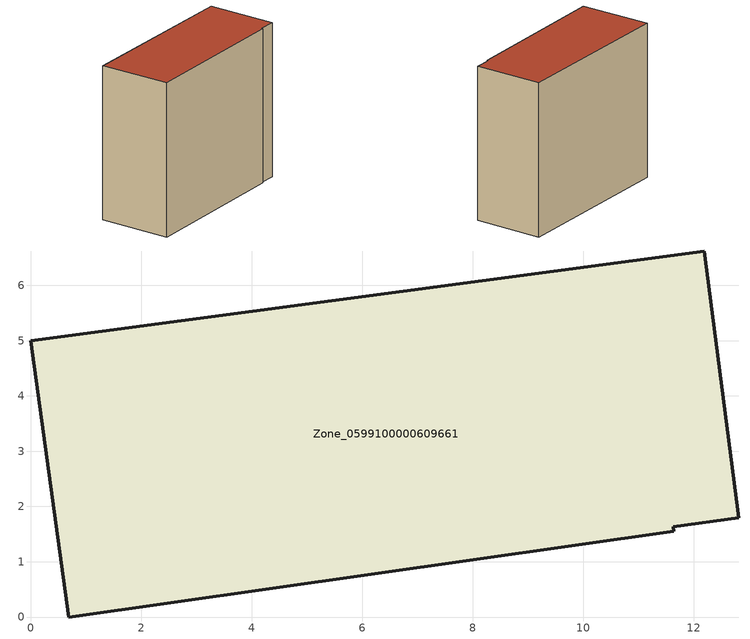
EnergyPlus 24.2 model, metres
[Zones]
Zone_0599100000609661
 floor ground (C_G): 12.81,1.8 11.63,1.64 11.64,1.55 0.68,0 0,5 12.19,6.62 z0
 wall outside (C_F): 12.81,1.8 12.19,6.62 0,5 0.68,0 11.64,1.55 11.63,1.64 12.81,1.8 z0:10.83
 roof outside (C_R): 11.63,1.64 12.81,1.8 12.19,6.62 0,5 0.68,0 11.64,1.55 z10.83
[BUILDING]
Pand.0599100000609661: North Axis=0; Terrain=City; Loads Convergence Tolerance Value=0.04; Temperature Convergence Tolerance Value=0.4; Solar Distribution=FullExterior; Maximum Number of Warmup Days=25; Minimum Number of Warmup Days=1
[Site:Location]
Rotterdam.The.Hague.AP_ZH_NLD Design_Conditions: Latitude=51.96; Longitude=4.45; Time Zone=1; Elevation=-4.5
[SITE:GROUNDTEMPERATURE:BUILDINGSURFACE]
18, 18, 18, 18, 18, 18, 18, 18, 18, 18, 18, 18
[MATERIAL] Thermal Absorptance=0.9; Solar Absorptance=0.7; Visible Absorptance=0.7
Name | Roughness | Thickness | Conductivity | Density | Specific Heat
G.TI.1946 | MediumSmooth | 0.15 | 1 | 540 | 1210
F.TI.1946 | Rough | 0.3 | 0.857143 | 1920 | 840
R.TI.1946 | MediumRough | 0.2 | 0.1 | 1500 | 1000
[CONSTRUCTION]
C_G: G.TI.1946
C_F: F.TI.1946
C_R: R.TI.1946
[ZONE]
Zone_0599100000609661: Type=1; Multiplier=1; Ceiling Height=Autocalculate; Volume=Autocalculate; Floor Area=autocalculate; Part of Total Floor Area=Yes
[ZONEINFILTRATION:DESIGNFLOWRATE]
Infil_Zone_0599100000609661: Zone or ZoneList or Space or SpaceList=Zone_0599100000609661; Schedule=AlwaysOn; Design Flow Rate Calculation Method=Flow/Area; Flow Rate per Floor Area=0.003; Constant Term Coefficient=1; Temperature Term Coefficient=0; Velocity Term Coefficient=0; Velocity Squared Term Coefficient=0
[HVACTEMPLATE:ZONE:IDEALLOADSAIRSYSTEM]
Zone_0599100000609661: Maximum Heating Supply Air Temperature=50; Minimum Cooling Supply Air Temperature=13; Maximum Heating Supply Air Humidity Ratio=0.0156; Minimum Cooling Supply Air Humidity Ratio=0.0077; Heating Limit=NoLimit; Cooling Limit=NoLimit; Dehumidification Control Type=ConstantSensibleHeatRatio; Cooling Sensible Heat Ratio=0.7; Dehumidification Setpoint=60; Humidification Control Type=None; Humidification Setpoint=30; Outdoor Air Method=None; Outdoor Air Flow Rate per Person=0.00944; Outdoor Air Flow Rate per Zone Floor Area=0; Outdoor Air Flow Rate per Zone=0; Demand Controlled Ventilation Type=None; Outdoor Air Economizer Type=NoEconomizer; Heat Recovery Type=None; Sensible Heat Recovery Effectiveness=0.7; Latent Heat Recovery Effectiveness=0.65
[ZONECONTROL:THERMOSTAT]
ThermostatControl_Zone_0599100000609661: Zone or ZoneList=Zone_0599100000609661; Control Type Schedule=DualSetpointControlType; Control 1=Thermostat_Zone_0599100000609661; Temperature Difference Between Cutout And Setpoint=0
[THERMOSTATSETPOINT:DUALSETPOINT]
Thermostat_Zone_0599100000609661: Heating Setpoint Temperature Schedule=HeatingSetpoint_Zone_0599100000609661; Cooling Setpoint Temperature Schedule=CoolingSetpoint_Zone_0599100000609661
[SCHEDULE:COMPACT]
HeatingSetpoint_Zone_0599100000609661: Through: 12/31, For: AllDays, Until: 24:00, 21
CoolingSetpoint_Zone_0599100000609661: Through: 12/31, For: AllDays, Until: 24:00, 24
DualSetpointControlType: Through: 12/31, For: AllDays, Until: 24:00, 4
AlwaysOn: Through: 12/31, For: AllDays, Until: 24:00, 1
